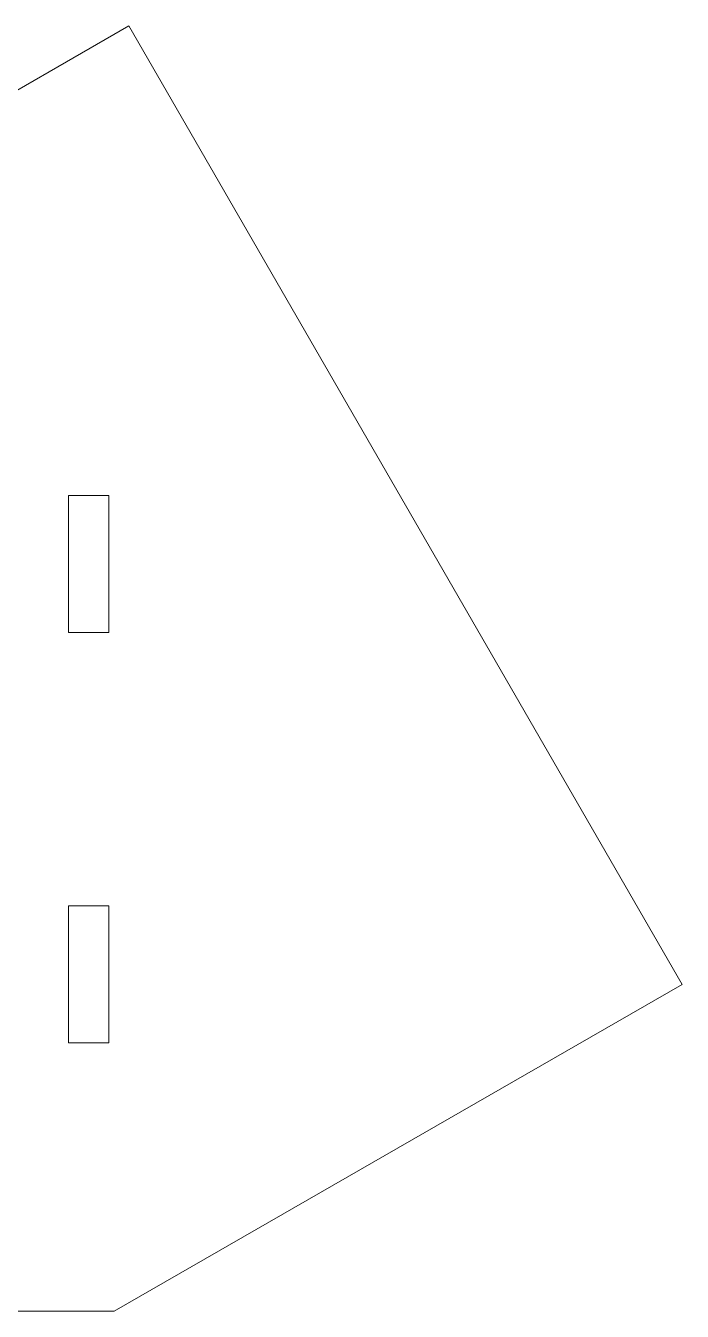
# Model space of a CAD drawing. Header units: inches. Extents: x -8 to 219, y 60 to 237.
# Drawn here: x 169.6 to 218.5, y 141.6 to 237.4 of the extents above; entities that cross this region are included whole.
import ezdxf

# ---------------------------------------------------------------- set-up
doc = ezdxf.new("R2010")
doc.units = ezdxf.units.IN
doc.header["$MEASUREMENT"] = 0
doc.layers.add('Ebene 1', color=7, linetype='Continuous')

# ---------------------------------------------------------------- blocks, each defined once
blk = doc.blocks.new('block 224')
at = {"layer": 'Ebene 1', "color": 1, "lineweight": 9}
blk.add_lwpolyline([(177.291, 237.397), (151.277, 222.397), (151.277, 218.427), (158.431, 218.427), (158.431, 203.427), (151.277, 203.427), (151.277, 171.823), (148.279, 171.823), (148.279, 168.454), (153.535, 168.454), (153.535, 169.477), (156.04, 169.477), (156.04, 168.454), (158.792, 168.454), (158.792, 164.961), (156.04, 164.961), (156.04, 163.974), (153.535, 163.974), (153.535, 164.961), (148.279, 164.961), (148.279, 161.628), (151.277, 161.628), (151.277, 141.627), (176.189, 141.628), (218.525, 165.978), (177.291, 237.397)], dxfattribs=at)
blk = doc.blocks.new('block 225')
at = {"layer": 'Ebene 1', "color": 1, "lineweight": 9}
blk.add_lwpolyline([(175.784, 161.625), (172.784, 161.625), (172.784, 171.825), (175.784, 171.825), (175.784, 161.625)], dxfattribs=at)
blk = doc.blocks.new('block 226')
at = {"layer": 'Ebene 1', "color": 1, "lineweight": 9}
blk.add_lwpolyline([(175.784, 192.199), (172.784, 192.199), (172.784, 202.399), (175.784, 202.399), (175.784, 192.199)], dxfattribs=at)

msp = doc.modelspace()

# ---------------------------------------------------------------- block references
at = {"layer": 'Ebene 1'}
for name in ['block 224', 'block 226', 'block 225']:
    msp.add_blockref(name, (0, 0), dxfattribs=at)

doc.saveas('drawing.dxf')
